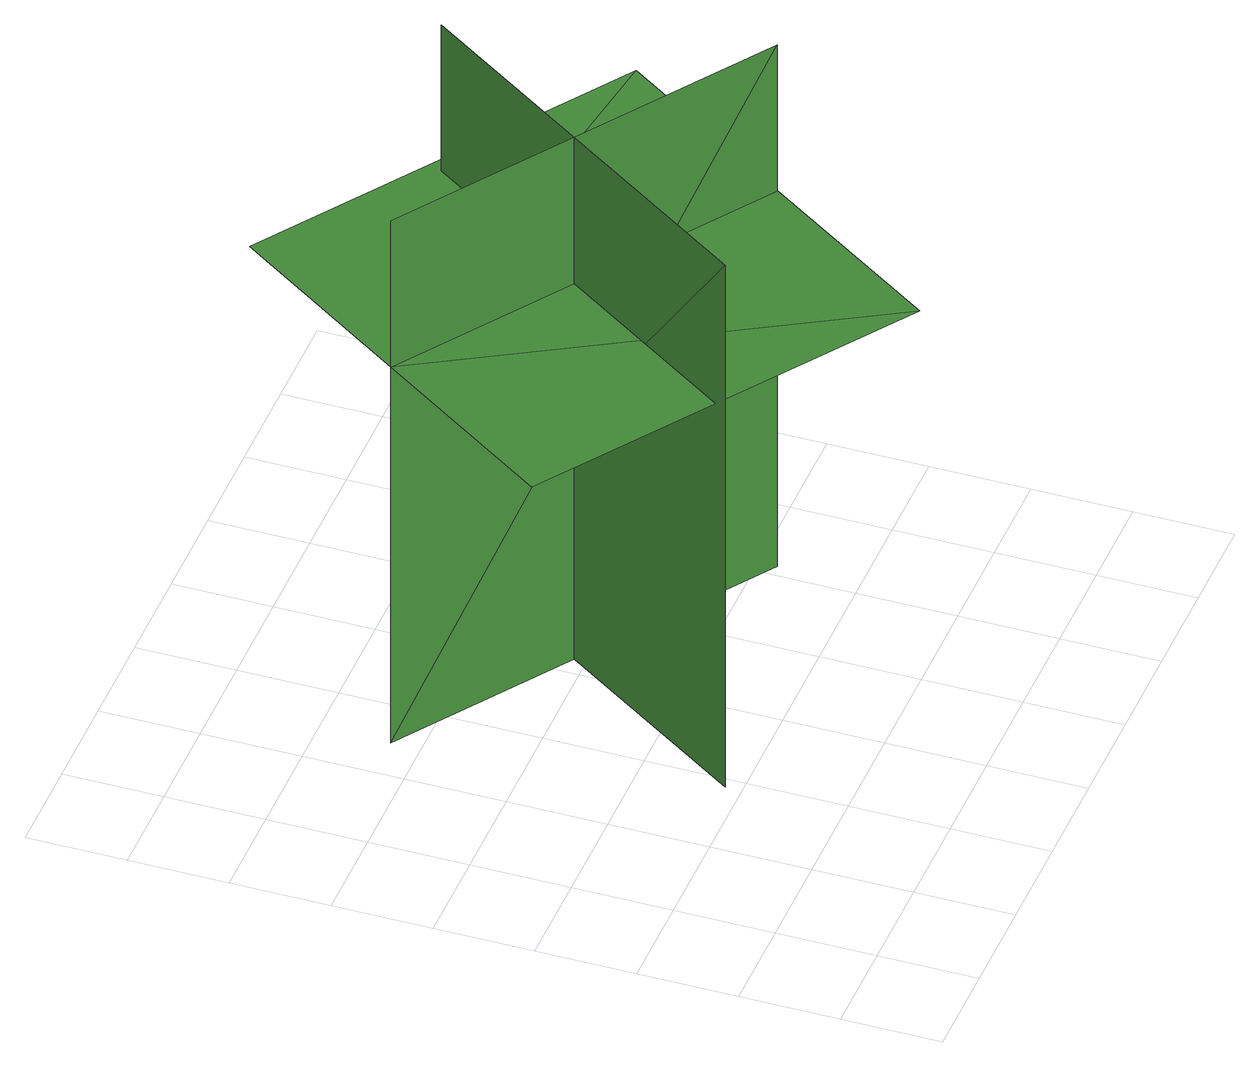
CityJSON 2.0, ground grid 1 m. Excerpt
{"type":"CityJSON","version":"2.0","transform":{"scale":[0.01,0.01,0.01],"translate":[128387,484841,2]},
"CityObjects":{
"tree1":{"type":"SolitaryVegetationObject","geometry":[{"type":"MultiSurface","lod":"1","boundaries":[[[0,1,2]],[[0,2,3]],[[4,5,6]],[[4,6,7]],[[8,9,10]],[[8,10,11]],[[8,11,12]],[[8,12,13]]]}]}
},
"vertices":[
[437,584,9],[189,217,9],[189,217,624],[437,584,624],[147,530,9],[514,282,9],[514,282,624],[147,530,624],[147,530,452],[23,347,452],[390,98,452],[514,282,452],[638,465,452],[272,713,452]
]}
